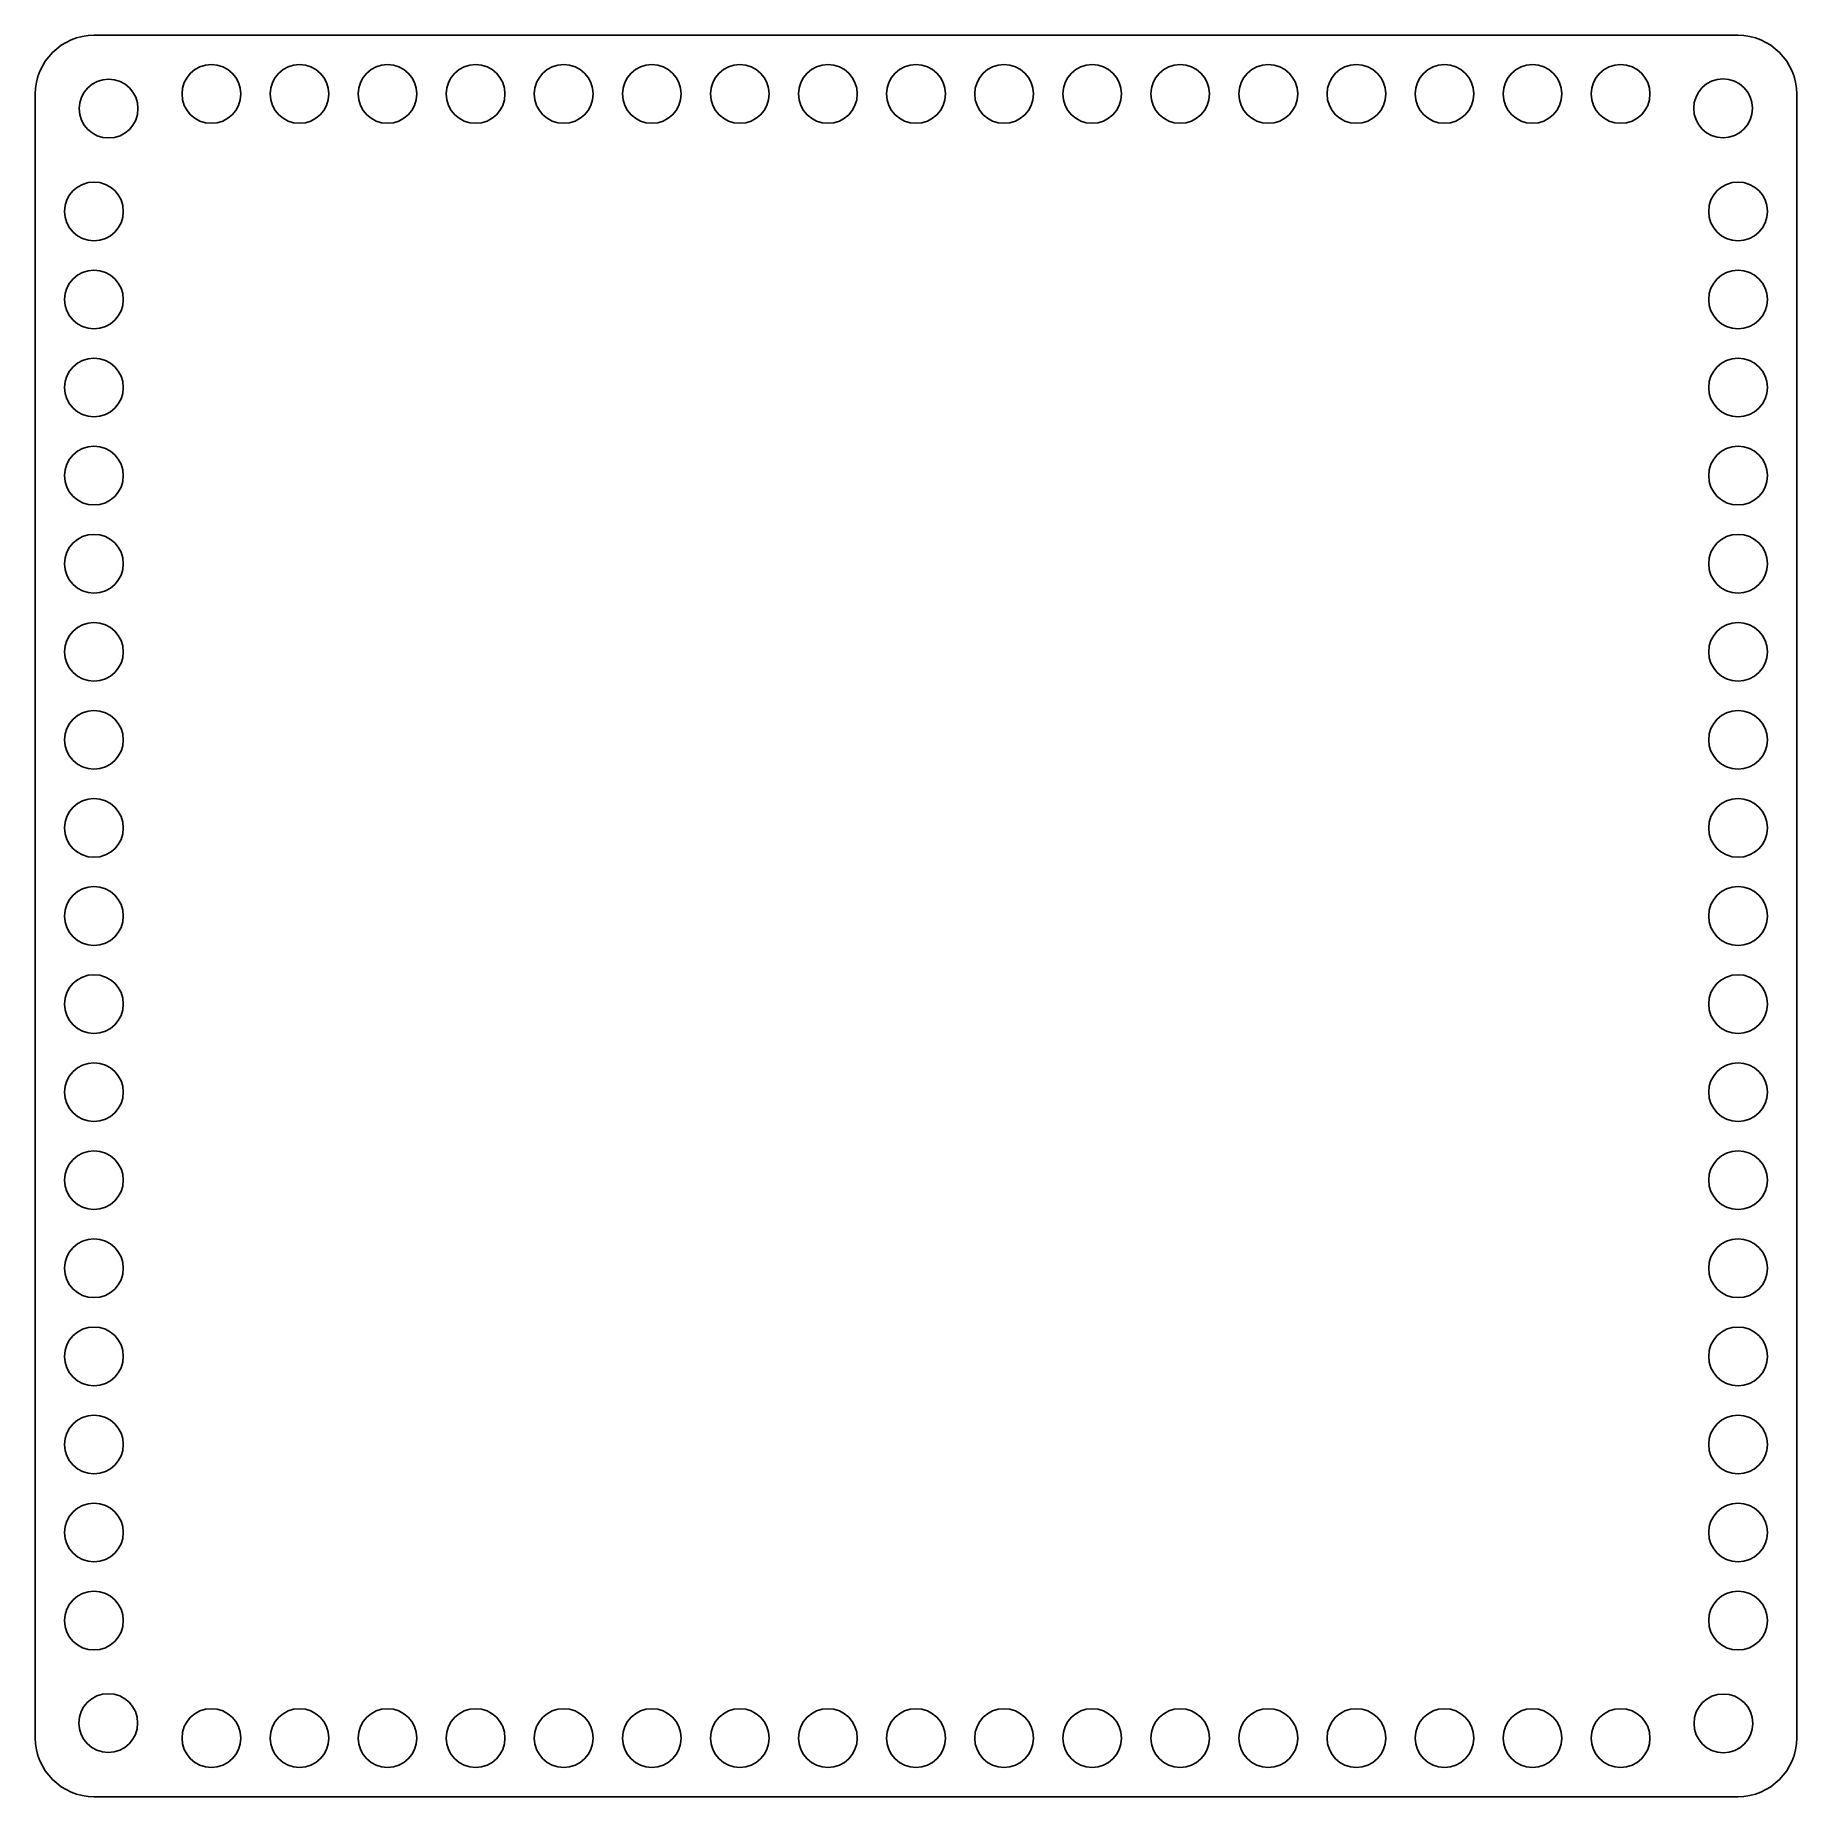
# Model space of a CAD drawing. Extents: x 1276 to 2127, y 425 to 1276.
import ezdxf

# ---------------------------------------------------------------- set-up
doc = ezdxf.new("R2010")
doc.units = 0
doc.layers.add('W0102_Printing_30X30', color=7, linetype='CONTINUOUS')

msp = doc.modelspace()

# ---------------------------------------------------------------- linework, layer by layer
at = {"layer": 'W0102_Printing_30X30', "color": 1}
for points in [[(1304.584767, 1275.665268), (2098.058748, 1275.665268)], [(1276.124768, 453.731289), (1276.124768, 1247.205269)], [(2126.518747, 1247.205269), (2126.518747, 453.731289)], [(2098.058748, 425.271289), (1304.584767, 425.271289)]]:
    msp.add_lwpolyline(points, dxfattribs=at)
for points in [[(1375.337566, 1247.318569)], [(1417.857265, 1247.318669)], [(1460.376963, 1247.318669)], [(1502.896562, 1247.318669)], [(1545.416361, 1247.318669)], [(1587.93596, 1247.318669)], [(1630.455659, 1247.318669)], [(1672.975258, 1247.318669)], [(1715.495057, 1247.318669)], [(1758.014756, 1247.318669)], [(1800.534355, 1247.318669)], [(1843.054054, 1247.318669)], [(1885.573853, 1247.318669)], [(1928.093452, 1247.318669)], [(1970.613151, 1247.318669)], [(2013.13275, 1247.318669)], [(2055.652549, 1247.318669)], [(1325.731167, 1240.232069)], [(2105.111247, 1240.379569)], [(1304.471367, 1176.452471)], [(2098.172048, 1176.452471)], [(1304.471367, 1133.932872)], [(2098.172048, 1133.932872)], [(1304.471367, 1091.413173)], [(2098.172048, 1091.413173)], [(1304.471367, 1048.893374)], [(2098.172048, 1048.893374)], [(1304.471367, 1006.373775)], [(2098.172048, 1006.373775)], [(1304.471367, 963.854076)], [(2098.172048, 963.854076)], [(1304.471367, 921.334377)], [(2098.172048, 921.334377)], [(1304.471367, 878.814778)], [(2098.172048, 878.814778)], [(1304.471367, 836.294979)], [(2098.172048, 836.294979)], [(1304.471367, 793.77538)], [(2098.172048, 793.77538)], [(1304.471367, 751.255681)], [(2098.172048, 751.255681)], [(1304.471367, 708.735982)], [(2098.172048, 708.735982)], [(1304.471367, 666.216283)], [(2098.172048, 666.216283)], [(1304.471367, 623.696684)], [(2098.172048, 623.696684)], [(1304.471367, 581.176885)], [(2098.172048, 581.176885)], [(1304.471367, 538.657287)], [(2098.172048, 538.657287)], [(1304.471367, 496.137588)], [(2098.172048, 496.137588)], [(1325.565867, 460.869788)], [(2105.262847, 460.708588)], [(1375.337566, 453.617889)], [(1417.857265, 453.617889)], [(1460.376963, 453.617889)], [(1502.896562, 453.617889)], [(1545.416361, 453.617889)], [(1587.93596, 453.617889)], [(1630.455659, 453.617889)], [(1672.975258, 453.617889)], [(1715.495057, 453.617889)], [(1758.014756, 453.617889)], [(1800.534355, 453.617889)], [(1843.054054, 453.617889)], [(1885.573853, 453.617889)], [(1928.093452, 453.617889)], [(1970.613151, 453.617889)], [(2013.13275, 453.617889)], [(2055.652549, 453.617889)], [(2098.058748, 425.271289)]]:
    msp.add_lwpolyline(points, close=True, dxfattribs=at)
for points in [[(1276.124768, 1247.205269), (1276.124768, 1262.923268), (1288.866768, 1275.665268), (1304.584767, 1275.665268)], [(2098.058748, 1275.665268), (2113.776747, 1275.665268), (2126.518747, 1262.923268), (2126.518747, 1247.205269)], [(1346.990566, 1247.318569), (1346.990566, 1255.146569), (1353.336566, 1261.491568), (1361.164566, 1261.491568)], [(1361.164566, 1261.491568), (1368.991566, 1261.491568), (1375.337566, 1255.146569), (1375.337566, 1247.318569)], [(1389.511265, 1247.318669), (1389.511265, 1255.146669), (1395.856265, 1261.491668), (1403.684265, 1261.491668)], [(1403.684265, 1261.491668), (1411.511265, 1261.491668), (1417.857265, 1255.146669), (1417.857265, 1247.318669)], [(1432.030964, 1247.318669), (1432.030964, 1255.146669), (1438.375964, 1261.491668), (1446.203964, 1261.491668)], [(1446.203964, 1261.491668), (1454.030964, 1261.491668), (1460.376963, 1255.146669), (1460.376963, 1247.318669)], [(1474.550563, 1247.318669), (1474.550563, 1255.146669), (1480.895563, 1261.491668), (1488.723563, 1261.491668)], [(1488.723563, 1261.491668), (1496.550563, 1261.491668), (1502.896562, 1255.146669), (1502.896562, 1247.318669)], [(1517.069362, 1247.318669), (1517.069362, 1255.146669), (1523.415362, 1261.491668), (1531.243362, 1261.491668)], [(1531.243362, 1261.491668), (1539.070362, 1261.491668), (1545.416361, 1255.146669), (1545.416361, 1247.318669)], [(1559.589961, 1247.318669), (1559.589961, 1255.146669), (1565.934961, 1261.491668), (1573.762961, 1261.491668)], [(1573.762961, 1261.491668), (1581.58996, 1261.491668), (1587.93596, 1255.146669), (1587.93596, 1247.318669)], [(1602.10966, 1247.318669), (1602.10966, 1255.146669), (1608.45466, 1261.491668), (1616.28266, 1261.491668)], [(1616.28266, 1261.491668), (1624.109659, 1261.491668), (1630.455659, 1255.146669), (1630.455659, 1247.318669)], [(1644.629259, 1247.318669), (1644.629259, 1255.146669), (1650.974259, 1261.491668), (1658.802259, 1261.491668)], [(1658.802259, 1261.491668), (1666.629258, 1261.491668), (1672.975258, 1255.146669), (1672.975258, 1247.318669)], [(1687.148058, 1247.318669), (1687.148058, 1255.146669), (1693.494058, 1261.491668), (1701.322057, 1261.491668)], [(1701.322057, 1261.491668), (1709.149057, 1261.491668), (1715.495057, 1255.146669), (1715.495057, 1247.318669)], [(1729.668757, 1247.318669), (1729.668757, 1255.146669), (1736.013757, 1261.491668), (1743.841756, 1261.491668)], [(1743.841756, 1261.491668), (1751.668756, 1261.491668), (1758.014756, 1255.146669), (1758.014756, 1247.318669)], [(1772.188356, 1247.318669), (1772.188356, 1255.146669), (1778.533356, 1261.491668), (1786.361355, 1261.491668)], [(1786.361355, 1261.491668), (1794.188355, 1261.491668), (1800.534355, 1255.146669), (1800.534355, 1247.318669)], [(1814.708055, 1247.318669), (1814.708055, 1255.146669), (1821.053054, 1261.491668), (1828.881054, 1261.491668)], [(1828.881054, 1261.491668), (1836.708054, 1261.491668), (1843.054054, 1255.146669), (1843.054054, 1247.318669)], [(1857.226854, 1247.318669), (1857.226854, 1255.146669), (1863.572853, 1261.491668), (1871.400853, 1261.491668)], [(1871.400853, 1261.491668), (1879.227853, 1261.491668), (1885.573853, 1255.146669), (1885.573853, 1247.318669)], [(1899.747453, 1247.318669), (1899.747453, 1255.146669), (1906.092452, 1261.491668), (1913.920452, 1261.491668)], [(1913.920452, 1261.491668), (1921.747452, 1261.491668), (1928.093452, 1255.146669), (1928.093452, 1247.318669)], [(1942.267151, 1247.318669), (1942.267151, 1255.146669), (1948.612151, 1261.491668), (1956.440151, 1261.491668)], [(1956.440151, 1261.491668), (1964.267151, 1261.491668), (1970.613151, 1255.146669), (1970.613151, 1247.318669)], [(1984.78675, 1247.318669), (1984.78675, 1255.146669), (1991.13175, 1261.491668), (1998.95975, 1261.491668)], [(1998.95975, 1261.491668), (2006.78675, 1261.491668), (2013.13275, 1255.146669), (2013.13275, 1247.318669)], [(2027.305549, 1247.318669), (2027.305549, 1255.146669), (2033.651549, 1261.491668), (2041.479549, 1261.491668)], [(2041.479549, 1261.491668), (2049.306549, 1261.491668), (2055.652549, 1255.146669), (2055.652549, 1247.318669)], [(1297.385168, 1240.232069), (1297.385168, 1248.060069), (1303.730167, 1254.405069), (1311.558167, 1254.405069)], [(1311.558167, 1254.405069), (1319.385167, 1254.405069), (1325.731167, 1248.060069), (1325.731167, 1240.232069)], [(2076.765248, 1240.379569), (2076.765248, 1248.207569), (2083.110248, 1254.552569), (2090.938248, 1254.552569)], [(2090.938248, 1254.552569), (2098.765248, 1254.552569), (2105.111247, 1248.207569), (2105.111247, 1240.379569)], [(1361.164566, 1233.145569), (1353.336566, 1233.145569), (1346.990566, 1239.490569), (1346.990566, 1247.318569)], [(1375.337566, 1247.318569), (1375.337566, 1239.490569), (1368.991566, 1233.145569), (1361.164566, 1233.145569)], [(1403.684265, 1233.145669), (1395.856265, 1233.145669), (1389.511265, 1239.490669), (1389.511265, 1247.318669)], [(1417.857265, 1247.318669), (1417.857265, 1239.490669), (1411.511265, 1233.145669), (1403.684265, 1233.145669)], [(1446.203964, 1233.145669), (1438.375964, 1233.145669), (1432.030964, 1239.490669), (1432.030964, 1247.318669)], [(1460.376963, 1247.318669), (1460.376963, 1239.490669), (1454.030964, 1233.145669), (1446.203964, 1233.145669)], [(1488.723563, 1233.145669), (1480.895563, 1233.145669), (1474.550563, 1239.490669), (1474.550563, 1247.318669)], [(1502.896562, 1247.318669), (1502.896562, 1239.490669), (1496.550563, 1233.145669), (1488.723563, 1233.145669)], [(1531.243362, 1233.145669), (1523.415362, 1233.145669), (1517.069362, 1239.490669), (1517.069362, 1247.318669)], [(1545.416361, 1247.318669), (1545.416361, 1239.490669), (1539.070362, 1233.145669), (1531.243362, 1233.145669)], [(1573.762961, 1233.145669), (1565.934961, 1233.145669), (1559.589961, 1239.490669), (1559.589961, 1247.318669)], [(1587.93596, 1247.318669), (1587.93596, 1239.490669), (1581.58996, 1233.145669), (1573.762961, 1233.145669)], [(1616.28266, 1233.145669), (1608.45466, 1233.145669), (1602.10966, 1239.490669), (1602.10966, 1247.318669)], [(1630.455659, 1247.318669), (1630.455659, 1239.490669), (1624.109659, 1233.145669), (1616.28266, 1233.145669)], [(1658.802259, 1233.145669), (1650.974259, 1233.145669), (1644.629259, 1239.490669), (1644.629259, 1247.318669)], [(1672.975258, 1247.318669), (1672.975258, 1239.490669), (1666.629258, 1233.145669), (1658.802259, 1233.145669)], [(1701.322057, 1233.145669), (1693.494058, 1233.145669), (1687.148058, 1239.490669), (1687.148058, 1247.318669)], [(1715.495057, 1247.318669), (1715.495057, 1239.490669), (1709.149057, 1233.145669), (1701.322057, 1233.145669)], [(1743.841756, 1233.145669), (1736.013757, 1233.145669), (1729.668757, 1239.490669), (1729.668757, 1247.318669)], [(1758.014756, 1247.318669), (1758.014756, 1239.490669), (1751.668756, 1233.145669), (1743.841756, 1233.145669)], [(1786.361355, 1233.145669), (1778.533356, 1233.145669), (1772.188356, 1239.490669), (1772.188356, 1247.318669)], [(1800.534355, 1247.318669), (1800.534355, 1239.490669), (1794.188355, 1233.145669), (1786.361355, 1233.145669)], [(1828.881054, 1233.145669), (1821.053054, 1233.145669), (1814.708055, 1239.490669), (1814.708055, 1247.318669)], [(1843.054054, 1247.318669), (1843.054054, 1239.490669), (1836.708054, 1233.145669), (1828.881054, 1233.145669)], [(1871.400853, 1233.145669), (1863.572853, 1233.145669), (1857.226854, 1239.490669), (1857.226854, 1247.318669)], [(1885.573853, 1247.318669), (1885.573853, 1239.490669), (1879.227853, 1233.145669), (1871.400853, 1233.145669)], [(1913.920452, 1233.145669), (1906.092452, 1233.145669), (1899.747453, 1239.490669), (1899.747453, 1247.318669)], [(1928.093452, 1247.318669), (1928.093452, 1239.490669), (1921.747452, 1233.145669), (1913.920452, 1233.145669)], [(1956.440151, 1233.145669), (1948.612151, 1233.145669), (1942.267151, 1239.490669), (1942.267151, 1247.318669)], [(1970.613151, 1247.318669), (1970.613151, 1239.490669), (1964.267151, 1233.145669), (1956.440151, 1233.145669)], [(1998.95975, 1233.145669), (1991.13175, 1233.145669), (1984.78675, 1239.490669), (1984.78675, 1247.318669)], [(2013.13275, 1247.318669), (2013.13275, 1239.490669), (2006.78675, 1233.145669), (1998.95975, 1233.145669)], [(2041.479549, 1233.145669), (2033.651549, 1233.145669), (2027.305549, 1239.490669), (2027.305549, 1247.318669)], [(2055.652549, 1247.318669), (2055.652549, 1239.490669), (2049.306549, 1233.145669), (2041.479549, 1233.145669)], [(1311.558167, 1226.059069), (1303.730167, 1226.059069), (1297.385168, 1232.404069), (1297.385168, 1240.232069)], [(1325.731167, 1240.232069), (1325.731167, 1232.404069), (1319.385167, 1226.059069), (1311.558167, 1226.059069)], [(2090.938248, 1226.206569), (2083.110248, 1226.206569), (2076.765248, 1232.551569), (2076.765248, 1240.379569)], [(2105.111247, 1240.379569), (2105.111247, 1232.551569), (2098.765248, 1226.206569), (2090.938248, 1226.206569)], [(1290.298368, 1190.62547), (1290.298368, 1198.45347), (1296.643368, 1204.79847), (1304.471367, 1204.79847)], [(1304.471367, 1204.79847), (1312.299367, 1204.79847), (1318.644367, 1198.45347), (1318.644367, 1190.62547)], [(2083.999048, 1190.62547), (2083.999048, 1198.45347), (2090.344048, 1204.79847), (2098.172048, 1204.79847)], [(2098.172048, 1204.79847), (2106.000047, 1204.79847), (2112.345047, 1198.45347), (2112.345047, 1190.62547)], [(1304.471367, 1176.452471), (1296.643368, 1176.452471), (1290.298368, 1182.79847), (1290.298368, 1190.62547)], [(1318.644367, 1190.62547), (1318.644367, 1182.79847), (1312.299367, 1176.452471), (1304.471367, 1176.452471)], [(2098.172048, 1176.452471), (2090.344048, 1176.452471), (2083.999048, 1182.79847), (2083.999048, 1190.62547)], [(2112.345047, 1190.62547), (2112.345047, 1182.79847), (2106.000047, 1176.452471), (2098.172048, 1176.452471)], [(1290.298368, 1148.105871), (1290.298368, 1155.933871), (1296.643368, 1162.278871), (1304.471367, 1162.278871)], [(1304.471367, 1162.278871), (1312.299367, 1162.278871), (1318.644367, 1155.933871), (1318.644367, 1148.105871)], [(2083.999048, 1148.105871), (2083.999048, 1155.933871), (2090.344048, 1162.278871), (2098.172048, 1162.278871)], [(2098.172048, 1162.278871), (2106.000047, 1162.278871), (2112.345047, 1155.933871), (2112.345047, 1148.105871)], [(1304.471367, 1133.932872), (1296.643368, 1133.932872), (1290.298368, 1140.278871), (1290.298368, 1148.105871)], [(1318.644367, 1148.105871), (1318.644367, 1140.278871), (1312.299367, 1133.932872), (1304.471367, 1133.932872)], [(2098.172048, 1133.932872), (2090.344048, 1133.932872), (2083.999048, 1140.278871), (2083.999048, 1148.105871)], [(2112.345047, 1148.105871), (2112.345047, 1140.278871), (2106.000047, 1133.932872), (2098.172048, 1133.932872)], [(1290.298368, 1105.586172), (1290.298368, 1113.414172), (1296.643368, 1119.759172), (1304.471367, 1119.759172)], [(1304.471367, 1119.759172), (1312.299367, 1119.759172), (1318.644367, 1113.414172), (1318.644367, 1105.586172)], [(2083.999048, 1105.586172), (2083.999048, 1113.414172), (2090.344048, 1119.759172), (2098.172048, 1119.759172)], [(2098.172048, 1119.759172), (2106.000047, 1119.759172), (2112.345047, 1113.414172), (2112.345047, 1105.586172)], [(1304.471367, 1091.413173), (1296.643368, 1091.413173), (1290.298368, 1097.759173), (1290.298368, 1105.586172)], [(1318.644367, 1105.586172), (1318.644367, 1097.759173), (1312.299367, 1091.413173), (1304.471367, 1091.413173)], [(2098.172048, 1091.413173), (2090.344048, 1091.413173), (2083.999048, 1097.759173), (2083.999048, 1105.586172)], [(2112.345047, 1105.586172), (2112.345047, 1097.759173), (2106.000047, 1091.413173), (2098.172048, 1091.413173)], [(1290.298368, 1063.066373), (1290.298368, 1070.894373), (1296.643368, 1077.240373), (1304.471367, 1077.240373)], [(1304.471367, 1077.240373), (1312.299367, 1077.240373), (1318.644367, 1070.894373), (1318.644367, 1063.066373)], [(2083.999048, 1063.066373), (2083.999048, 1070.894373), (2090.344048, 1077.240373), (2098.172048, 1077.240373)], [(2098.172048, 1077.240373), (2106.000047, 1077.240373), (2112.345047, 1070.894373), (2112.345047, 1063.066373)], [(1304.471367, 1048.893374), (1296.643368, 1048.893374), (1290.298368, 1055.239374), (1290.298368, 1063.066373)], [(1318.644367, 1063.066373), (1318.644367, 1055.239374), (1312.299367, 1048.893374), (1304.471367, 1048.893374)], [(2098.172048, 1048.893374), (2090.344048, 1048.893374), (2083.999048, 1055.239374), (2083.999048, 1063.066373)], [(2112.345047, 1063.066373), (2112.345047, 1055.239374), (2106.000047, 1048.893374), (2098.172048, 1048.893374)], [(1290.298368, 1020.546774), (1290.298368, 1028.374774), (1296.643368, 1034.719774), (1304.471367, 1034.719774)], [(1304.471367, 1034.719774), (1312.299367, 1034.719774), (1318.644367, 1028.374774), (1318.644367, 1020.546774)], [(2083.999048, 1020.546774), (2083.999048, 1028.374774), (2090.344048, 1034.719774), (2098.172048, 1034.719774)], [(2098.172048, 1034.719774), (2106.000047, 1034.719774), (2112.345047, 1028.374774), (2112.345047, 1020.546774)], [(1304.471367, 1006.373775), (1296.643368, 1006.373775), (1290.298368, 1012.719775), (1290.298368, 1020.546774)], [(1318.644367, 1020.546774), (1318.644367, 1012.719775), (1312.299367, 1006.373775), (1304.471367, 1006.373775)], [(2098.172048, 1006.373775), (2090.344048, 1006.373775), (2083.999048, 1012.719775), (2083.999048, 1020.546774)], [(2112.345047, 1020.546774), (2112.345047, 1012.719775), (2106.000047, 1006.373775), (2098.172048, 1006.373775)], [(1290.298368, 978.027076), (1290.298368, 985.855075), (1296.643368, 992.200075), (1304.471367, 992.200075)], [(1304.471367, 992.200075), (1312.299367, 992.200075), (1318.644367, 985.855075), (1318.644367, 978.027076)], [(2083.999048, 978.027076), (2083.999048, 985.855075), (2090.344048, 992.200075), (2098.172048, 992.200075)], [(2098.172048, 992.200075), (2106.000047, 992.200075), (2112.345047, 985.855075), (2112.345047, 978.027076)], [(1304.471367, 963.854076), (1296.643368, 963.854076), (1290.298368, 970.200076), (1290.298368, 978.027076)], [(1318.644367, 978.027076), (1318.644367, 970.200076), (1312.299367, 963.854076), (1304.471367, 963.854076)], [(2098.172048, 963.854076), (2090.344048, 963.854076), (2083.999048, 970.200076), (2083.999048, 978.027076)], [(2112.345047, 978.027076), (2112.345047, 970.200076), (2106.000047, 963.854076), (2098.172048, 963.854076)], [(1290.298368, 935.507377), (1290.298368, 943.335376), (1296.643368, 949.680376), (1304.471367, 949.680376)], [(1304.471367, 949.680376), (1312.299367, 949.680376), (1318.644367, 943.335376), (1318.644367, 935.507377)], [(2083.999048, 935.507377), (2083.999048, 943.335376), (2090.344048, 949.680376), (2098.172048, 949.680376)], [(2098.172048, 949.680376), (2106.000047, 949.680376), (2112.345047, 943.335376), (2112.345047, 935.507377)], [(1304.471367, 921.334377), (1296.643368, 921.334377), (1290.298368, 927.680377), (1290.298368, 935.507377)], [(1318.644367, 935.507377), (1318.644367, 927.680377), (1312.299367, 921.334377), (1304.471367, 921.334377)], [(2098.172048, 921.334377), (2090.344048, 921.334377), (2083.999048, 927.680377), (2083.999048, 935.507377)], [(2112.345047, 935.507377), (2112.345047, 927.680377), (2106.000047, 921.334377), (2098.172048, 921.334377)], [(1290.298368, 892.987778), (1290.298368, 900.815777), (1296.643368, 907.160777), (1304.471367, 907.160777)], [(1304.471367, 907.160777), (1312.299367, 907.160777), (1318.644367, 900.815777), (1318.644367, 892.987778)], [(2083.999048, 892.987778), (2083.999048, 900.815777), (2090.344048, 907.160777), (2098.172048, 907.160777)], [(2098.172048, 907.160777), (2106.000047, 907.160777), (2112.345047, 900.815777), (2112.345047, 892.987778)], [(1304.471367, 878.814778), (1296.643368, 878.814778), (1290.298368, 885.160778), (1290.298368, 892.987778)], [(1318.644367, 892.987778), (1318.644367, 885.160778), (1312.299367, 878.814778), (1304.471367, 878.814778)], [(2098.172048, 878.814778), (2090.344048, 878.814778), (2083.999048, 885.160778), (2083.999048, 892.987778)], [(2112.345047, 892.987778), (2112.345047, 885.160778), (2106.000047, 878.814778), (2098.172048, 878.814778)], [(1290.298368, 850.467979), (1290.298368, 858.295979), (1296.643368, 864.640978), (1304.471367, 864.640978)], [(1304.471367, 864.640978), (1312.299367, 864.640978), (1318.644367, 858.295979), (1318.644367, 850.467979)], [(2083.999048, 850.467979), (2083.999048, 858.295979), (2090.344048, 864.640978), (2098.172048, 864.640978)], [(2098.172048, 864.640978), (2106.000047, 864.640978), (2112.345047, 858.295979), (2112.345047, 850.467979)], [(1304.471367, 836.294979), (1296.643368, 836.294979), (1290.298368, 842.640979), (1290.298368, 850.467979)], [(1318.644367, 850.467979), (1318.644367, 842.640979), (1312.299367, 836.294979), (1304.471367, 836.294979)], [(2098.172048, 836.294979), (2090.344048, 836.294979), (2083.999048, 842.640979), (2083.999048, 850.467979)], [(2112.345047, 850.467979), (2112.345047, 842.640979), (2106.000047, 836.294979), (2098.172048, 836.294979)], [(1290.298368, 807.94838), (1290.298368, 815.77638), (1296.643368, 822.121379), (1304.471367, 822.121379)], [(1304.471367, 822.121379), (1312.299367, 822.121379), (1318.644367, 815.77638), (1318.644367, 807.94838)], [(2083.999048, 807.94838), (2083.999048, 815.77638), (2090.344048, 822.121379), (2098.172048, 822.121379)], [(2098.172048, 822.121379), (2106.000047, 822.121379), (2112.345047, 815.77638), (2112.345047, 807.94838)], [(1304.471367, 793.77538), (1296.643368, 793.77538), (1290.298368, 800.12138), (1290.298368, 807.94838)], [(1318.644367, 807.94838), (1318.644367, 800.12138), (1312.299367, 793.77538), (1304.471367, 793.77538)], [(2098.172048, 793.77538), (2090.344048, 793.77538), (2083.999048, 800.12138), (2083.999048, 807.94838)], [(2112.345047, 807.94838), (2112.345047, 800.12138), (2106.000047, 793.77538), (2098.172048, 793.77538)], [(1290.298368, 765.428681), (1290.298368, 773.256681), (1296.643368, 779.601681), (1304.471367, 779.601681)], [(1304.471367, 779.601681), (1312.299367, 779.601681), (1318.644367, 773.256681), (1318.644367, 765.428681)], [(2083.999048, 765.428681), (2083.999048, 773.256681), (2090.344048, 779.601681), (2098.172048, 779.601681)], [(2098.172048, 779.601681), (2106.000047, 779.601681), (2112.345047, 773.256681), (2112.345047, 765.428681)], [(1304.471367, 751.255681), (1296.643368, 751.255681), (1290.298368, 757.601681), (1290.298368, 765.428681)], [(1318.644367, 765.428681), (1318.644367, 757.601681), (1312.299367, 751.255681), (1304.471367, 751.255681)], [(2098.172048, 751.255681), (2090.344048, 751.255681), (2083.999048, 757.601681), (2083.999048, 765.428681)], [(2112.345047, 765.428681), (2112.345047, 757.601681), (2106.000047, 751.255681), (2098.172048, 751.255681)], [(1290.298368, 722.908982), (1290.298368, 730.736982), (1296.643368, 737.081982), (1304.471367, 737.081982)], [(1304.471367, 737.081982), (1312.299367, 737.081982), (1318.644367, 730.736982), (1318.644367, 722.908982)], [(2083.999048, 722.908982), (2083.999048, 730.736982), (2090.344048, 737.081982), (2098.172048, 737.081982)], [(2098.172048, 737.081982), (2106.000047, 737.081982), (2112.345047, 730.736982), (2112.345047, 722.908982)], [(1304.471367, 708.735982), (1296.643368, 708.735982), (1290.298368, 715.081982), (1290.298368, 722.908982)], [(1318.644367, 722.908982), (1318.644367, 715.081982), (1312.299367, 708.735982), (1304.471367, 708.735982)], [(2098.172048, 708.735982), (2090.344048, 708.735982), (2083.999048, 715.081982), (2083.999048, 722.908982)], [(2112.345047, 722.908982), (2112.345047, 715.081982), (2106.000047, 708.735982), (2098.172048, 708.735982)], [(1290.298368, 680.389283), (1290.298368, 688.217283), (1296.643368, 694.562283), (1304.471367, 694.562283)], [(1304.471367, 694.562283), (1312.299367, 694.562283), (1318.644367, 688.217283), (1318.644367, 680.389283)], [(2083.999048, 680.389283), (2083.999048, 688.217283), (2090.344048, 694.562283), (2098.172048, 694.562283)], [(2098.172048, 694.562283), (2106.000047, 694.562283), (2112.345047, 688.217283), (2112.345047, 680.389283)], [(1304.471367, 666.216283), (1296.643368, 666.216283), (1290.298368, 672.562283), (1290.298368, 680.389283)], [(1318.644367, 680.389283), (1318.644367, 672.562283), (1312.299367, 666.216283), (1304.471367, 666.216283)], [(2098.172048, 666.216283), (2090.344048, 666.216283), (2083.999048, 672.562283), (2083.999048, 680.389283)], [(2112.345047, 680.389283), (2112.345047, 672.562283), (2106.000047, 666.216283), (2098.172048, 666.216283)], [(1290.298368, 637.869684), (1290.298368, 645.697684), (1296.643368, 652.042684), (1304.471367, 652.042684)], [(1304.471367, 652.042684), (1312.299367, 652.042684), (1318.644367, 645.697684), (1318.644367, 637.869684)], [(2083.999048, 637.869684), (2083.999048, 645.697684), (2090.344048, 652.042684), (2098.172048, 652.042684)], [(2098.172048, 652.042684), (2106.000047, 652.042684), (2112.345047, 645.697684), (2112.345047, 637.869684)], [(1304.471367, 623.696684), (1296.643368, 623.696684), (1290.298368, 630.042684), (1290.298368, 637.869684)], [(1318.644367, 637.869684), (1318.644367, 630.042684), (1312.299367, 623.696684), (1304.471367, 623.696684)], [(2098.172048, 623.696684), (2090.344048, 623.696684), (2083.999048, 630.042684), (2083.999048, 637.869684)], [(2112.345047, 637.869684), (2112.345047, 630.042684), (2106.000047, 623.696684), (2098.172048, 623.696684)], [(1290.298368, 595.349885), (1290.298368, 603.177885), (1296.643368, 609.522885), (1304.471367, 609.522885)], [(1304.471367, 609.522885), (1312.299367, 609.522885), (1318.644367, 603.177885), (1318.644367, 595.349885)], [(2083.999048, 595.349885), (2083.999048, 603.177885), (2090.344048, 609.522885), (2098.172048, 609.522885)], [(2098.172048, 609.522885), (2106.000047, 609.522885), (2112.345047, 603.177885), (2112.345047, 595.349885)], [(1304.471367, 581.176885), (1296.643368, 581.176885), (1290.298368, 587.522885), (1290.298368, 595.349885)], [(1318.644367, 595.349885), (1318.644367, 587.522885), (1312.299367, 581.176885), (1304.471367, 581.176885)], [(2098.172048, 581.176885), (2090.344048, 581.176885), (2083.999048, 587.522885), (2083.999048, 595.349885)], [(2112.345047, 595.349885), (2112.345047, 587.522885), (2106.000047, 581.176885), (2098.172048, 581.176885)], [(1290.298368, 552.830286), (1290.298368, 560.658286), (1296.643368, 567.003286), (1304.471367, 567.003286)], [(1304.471367, 567.003286), (1312.299367, 567.003286), (1318.644367, 560.658286), (1318.644367, 552.830286)], [(2083.999048, 552.830286), (2083.999048, 560.658286), (2090.344048, 567.003286), (2098.172048, 567.003286)], [(2098.172048, 567.003286), (2106.000047, 567.003286), (2112.345047, 560.658286), (2112.345047, 552.830286)], [(1304.471367, 538.657287), (1296.643368, 538.657287), (1290.298368, 545.003286), (1290.298368, 552.830286)], [(1318.644367, 552.830286), (1318.644367, 545.003286), (1312.299367, 538.657287), (1304.471367, 538.657287)], [(2098.172048, 538.657287), (2090.344048, 538.657287), (2083.999048, 545.003286), (2083.999048, 552.830286)], [(2112.345047, 552.830286), (2112.345047, 545.003286), (2106.000047, 538.657287), (2098.172048, 538.657287)], [(1290.298368, 510.310587), (1290.298368, 518.138587), (1296.643368, 524.483587), (1304.471367, 524.483587)], [(1304.471367, 524.483587), (1312.299367, 524.483587), (1318.644367, 518.138587), (1318.644367, 510.310587)], [(2083.999048, 510.310587), (2083.999048, 518.138587), (2090.344048, 524.483587), (2098.172048, 524.483587)], [(2098.172048, 524.483587), (2106.000047, 524.483587), (2112.345047, 518.138587), (2112.345047, 510.310587)], [(1304.471367, 496.137588), (1296.643368, 496.137588), (1290.298368, 502.483587), (1290.298368, 510.310587)], [(1318.644367, 510.310587), (1318.644367, 502.483587), (1312.299367, 496.137588), (1304.471367, 496.137588)], [(2098.172048, 496.137588), (2090.344048, 496.137588), (2083.999048, 502.483587), (2083.999048, 510.310587)], [(2112.345047, 510.310587), (2112.345047, 502.483587), (2106.000047, 496.137588), (2098.172048, 496.137588)], [(1297.219868, 460.869788), (1297.219868, 468.697788), (1303.564867, 475.042788), (1311.392867, 475.042788)], [(1311.392867, 475.042788), (1319.219867, 475.042788), (1325.565867, 468.697788), (1325.565867, 460.869788)], [(1346.990566, 453.617889), (1346.990566, 461.445888), (1353.336566, 467.790888), (1361.164566, 467.790888)], [(1361.164566, 467.790888), (1368.991566, 467.790888), (1375.337566, 461.445888), (1375.337566, 453.617889)], [(1389.511265, 453.617889), (1389.511265, 461.445888), (1395.856265, 467.790888), (1403.684265, 467.790888)], [(1403.684265, 467.790888), (1411.511265, 467.790888), (1417.857265, 461.445888), (1417.857265, 453.617889)], [(1432.030964, 453.617889), (1432.030964, 461.445888), (1438.375964, 467.790888), (1446.203964, 467.790888)], [(1446.203964, 467.790888), (1454.030964, 467.790888), (1460.376963, 461.445888), (1460.376963, 453.617889)], [(1474.550563, 453.617889), (1474.550563, 461.445888), (1480.895563, 467.790888), (1488.723563, 467.790888)], [(1488.723563, 467.790888), (1496.550563, 467.790888), (1502.896562, 461.445888), (1502.896562, 453.617889)], [(1517.069362, 453.617889), (1517.069362, 461.445888), (1523.415362, 467.790888), (1531.243362, 467.790888)], [(1531.243362, 467.790888), (1539.070362, 467.790888), (1545.416361, 461.445888), (1545.416361, 453.617889)], [(1559.589961, 453.617889), (1559.589961, 461.445888), (1565.934961, 467.790888), (1573.762961, 467.790888)], [(1573.762961, 467.790888), (1581.58996, 467.790888), (1587.93596, 461.445888), (1587.93596, 453.617889)], [(1602.10966, 453.617889), (1602.10966, 461.445888), (1608.45466, 467.790888), (1616.28266, 467.790888)], [(1616.28266, 467.790888), (1624.109659, 467.790888), (1630.455659, 461.445888), (1630.455659, 453.617889)], [(1644.629259, 453.617889), (1644.629259, 461.445888), (1650.974259, 467.790888), (1658.802259, 467.790888)], [(1658.802259, 467.790888), (1666.629258, 467.790888), (1672.975258, 461.445888), (1672.975258, 453.617889)], [(1687.148058, 453.617889), (1687.148058, 461.445888), (1693.494058, 467.790888), (1701.322057, 467.790888)], [(1701.322057, 467.790888), (1709.149057, 467.790888), (1715.495057, 461.445888), (1715.495057, 453.617889)], [(1729.668757, 453.617889), (1729.668757, 461.445888), (1736.013757, 467.790888), (1743.841756, 467.790888)], [(1743.841756, 467.790888), (1751.668756, 467.790888), (1758.014756, 461.445888), (1758.014756, 453.617889)], [(1772.188356, 453.617889), (1772.188356, 461.445888), (1778.533356, 467.790888), (1786.361355, 467.790888)], [(1786.361355, 467.790888), (1794.188355, 467.790888), (1800.534355, 461.445888), (1800.534355, 453.617889)], [(1814.708055, 453.617889), (1814.708055, 461.445888), (1821.053054, 467.790888), (1828.881054, 467.790888)], [(1828.881054, 467.790888), (1836.708054, 467.790888), (1843.054054, 461.445888), (1843.054054, 453.617889)], [(1857.226854, 453.617889), (1857.226854, 461.445888), (1863.572853, 467.790888), (1871.400853, 467.790888)], [(1871.400853, 467.790888), (1879.227853, 467.790888), (1885.573853, 461.445888), (1885.573853, 453.617889)], [(1899.747453, 453.617889), (1899.747453, 461.445888), (1906.092452, 467.790888), (1913.920452, 467.790888)], [(1913.920452, 467.790888), (1921.747452, 467.790888), (1928.093452, 461.445888), (1928.093452, 453.617889)], [(1942.267151, 453.617889), (1942.267151, 461.445888), (1948.612151, 467.790888), (1956.440151, 467.790888)], [(1956.440151, 467.790888), (1964.267151, 467.790888), (1970.613151, 461.445888), (1970.613151, 453.617889)], [(1984.78675, 453.617889), (1984.78675, 461.445888), (1991.13175, 467.790888), (1998.95975, 467.790888)], [(1998.95975, 467.790888), (2006.78675, 467.790888), (2013.13275, 461.445888), (2013.13275, 453.617889)], [(2027.305549, 453.617889), (2027.305549, 461.445888), (2033.651549, 467.790888), (2041.479549, 467.790888)], [(2041.479549, 467.790888), (2049.306549, 467.790888), (2055.652549, 461.445888), (2055.652549, 453.617889)], [(2076.916848, 460.708588), (2076.916848, 468.536588), (2083.261848, 474.881588), (2091.089848, 474.881588)], [(2091.089848, 474.881588), (2098.917848, 474.881588), (2105.262847, 468.536588), (2105.262847, 460.708588)], [(1311.392867, 446.696789), (1303.564867, 446.696789), (1297.219868, 453.041789), (1297.219868, 460.869788)], [(1325.565867, 460.869788), (1325.565867, 453.041789), (1319.219867, 446.696789), (1311.392867, 446.696789)], [(2091.089848, 446.535589), (2083.261848, 446.535589), (2076.916848, 452.880589), (2076.916848, 460.708588)], [(2105.262847, 460.708588), (2105.262847, 452.880589), (2098.917848, 446.535589), (2091.089848, 446.535589)], [(1304.584767, 425.271289), (1288.866768, 425.271289), (1276.124768, 438.013289), (1276.124768, 453.731289)], [(1361.164566, 439.444889), (1353.336566, 439.444889), (1346.990566, 445.789889), (1346.990566, 453.617889)], [(1375.337566, 453.617889), (1375.337566, 445.789889), (1368.991566, 439.444889), (1361.164566, 439.444889)], [(1403.684265, 439.444889), (1395.856265, 439.444889), (1389.511265, 445.789889), (1389.511265, 453.617889)], [(1417.857265, 453.617889), (1417.857265, 445.789889), (1411.511265, 439.444889), (1403.684265, 439.444889)], [(1446.203964, 439.444889), (1438.375964, 439.444889), (1432.030964, 445.789889), (1432.030964, 453.617889)], [(1460.376963, 453.617889), (1460.376963, 445.789889), (1454.030964, 439.444889), (1446.203964, 439.444889)], [(1488.723563, 439.444889), (1480.895563, 439.444889), (1474.550563, 445.789889), (1474.550563, 453.617889)], [(1502.896562, 453.617889), (1502.896562, 445.789889), (1496.550563, 439.444889), (1488.723563, 439.444889)], [(1531.243362, 439.444889), (1523.415362, 439.444889), (1517.069362, 445.789889), (1517.069362, 453.617889)], [(1545.416361, 453.617889), (1545.416361, 445.789889), (1539.070362, 439.444889), (1531.243362, 439.444889)], [(1573.762961, 439.444889), (1565.934961, 439.444889), (1559.589961, 445.789889), (1559.589961, 453.617889)], [(1587.93596, 453.617889), (1587.93596, 445.789889), (1581.58996, 439.444889), (1573.762961, 439.444889)], [(1616.28266, 439.444889), (1608.45466, 439.444889), (1602.10966, 445.789889), (1602.10966, 453.617889)], [(1630.455659, 453.617889), (1630.455659, 445.789889), (1624.109659, 439.444889), (1616.28266, 439.444889)], [(1658.802259, 439.444889), (1650.974259, 439.444889), (1644.629259, 445.789889), (1644.629259, 453.617889)], [(1672.975258, 453.617889), (1672.975258, 445.789889), (1666.629258, 439.444889), (1658.802259, 439.444889)], [(1701.322057, 439.444889), (1693.494058, 439.444889), (1687.148058, 445.789889), (1687.148058, 453.617889)], [(1715.495057, 453.617889), (1715.495057, 445.789889), (1709.149057, 439.444889), (1701.322057, 439.444889)], [(1743.841756, 439.444889), (1736.013757, 439.444889), (1729.668757, 445.789889), (1729.668757, 453.617889)], [(1758.014756, 453.617889), (1758.014756, 445.789889), (1751.668756, 439.444889), (1743.841756, 439.444889)], [(1786.361355, 439.444889), (1778.533356, 439.444889), (1772.188356, 445.789889), (1772.188356, 453.617889)], [(1800.534355, 453.617889), (1800.534355, 445.789889), (1794.188355, 439.444889), (1786.361355, 439.444889)], [(1828.881054, 439.444889), (1821.053054, 439.444889), (1814.708055, 445.789889), (1814.708055, 453.617889)], [(1843.054054, 453.617889), (1843.054054, 445.789889), (1836.708054, 439.444889), (1828.881054, 439.444889)], [(1871.400853, 439.444889), (1863.572853, 439.444889), (1857.226854, 445.789889), (1857.226854, 453.617889)], [(1885.573853, 453.617889), (1885.573853, 445.789889), (1879.227853, 439.444889), (1871.400853, 439.444889)], [(1913.920452, 439.444889), (1906.092452, 439.444889), (1899.747453, 445.789889), (1899.747453, 453.617889)], [(1928.093452, 453.617889), (1928.093452, 445.789889), (1921.747452, 439.444889), (1913.920452, 439.444889)], [(1956.440151, 439.444889), (1948.612151, 439.444889), (1942.267151, 445.789889), (1942.267151, 453.617889)], [(1970.613151, 453.617889), (1970.613151, 445.789889), (1964.267151, 439.444889), (1956.440151, 439.444889)], [(1998.95975, 439.444889), (1991.13175, 439.444889), (1984.78675, 445.789889), (1984.78675, 453.617889)], [(2013.13275, 453.617889), (2013.13275, 445.789889), (2006.78675, 439.444889), (1998.95975, 439.444889)], [(2041.479549, 439.444889), (2033.651549, 439.444889), (2027.305549, 445.789889), (2027.305549, 453.617889)], [(2055.652549, 453.617889), (2055.652549, 445.789889), (2049.306549, 439.444889), (2041.479549, 439.444889)], [(2126.518747, 453.731289), (2126.518747, 438.013289), (2113.776747, 425.271289), (2098.058748, 425.271289)]]:
    msp.add_open_spline(points, degree=3, dxfattribs=at)

doc.saveas('drawing.dxf')
